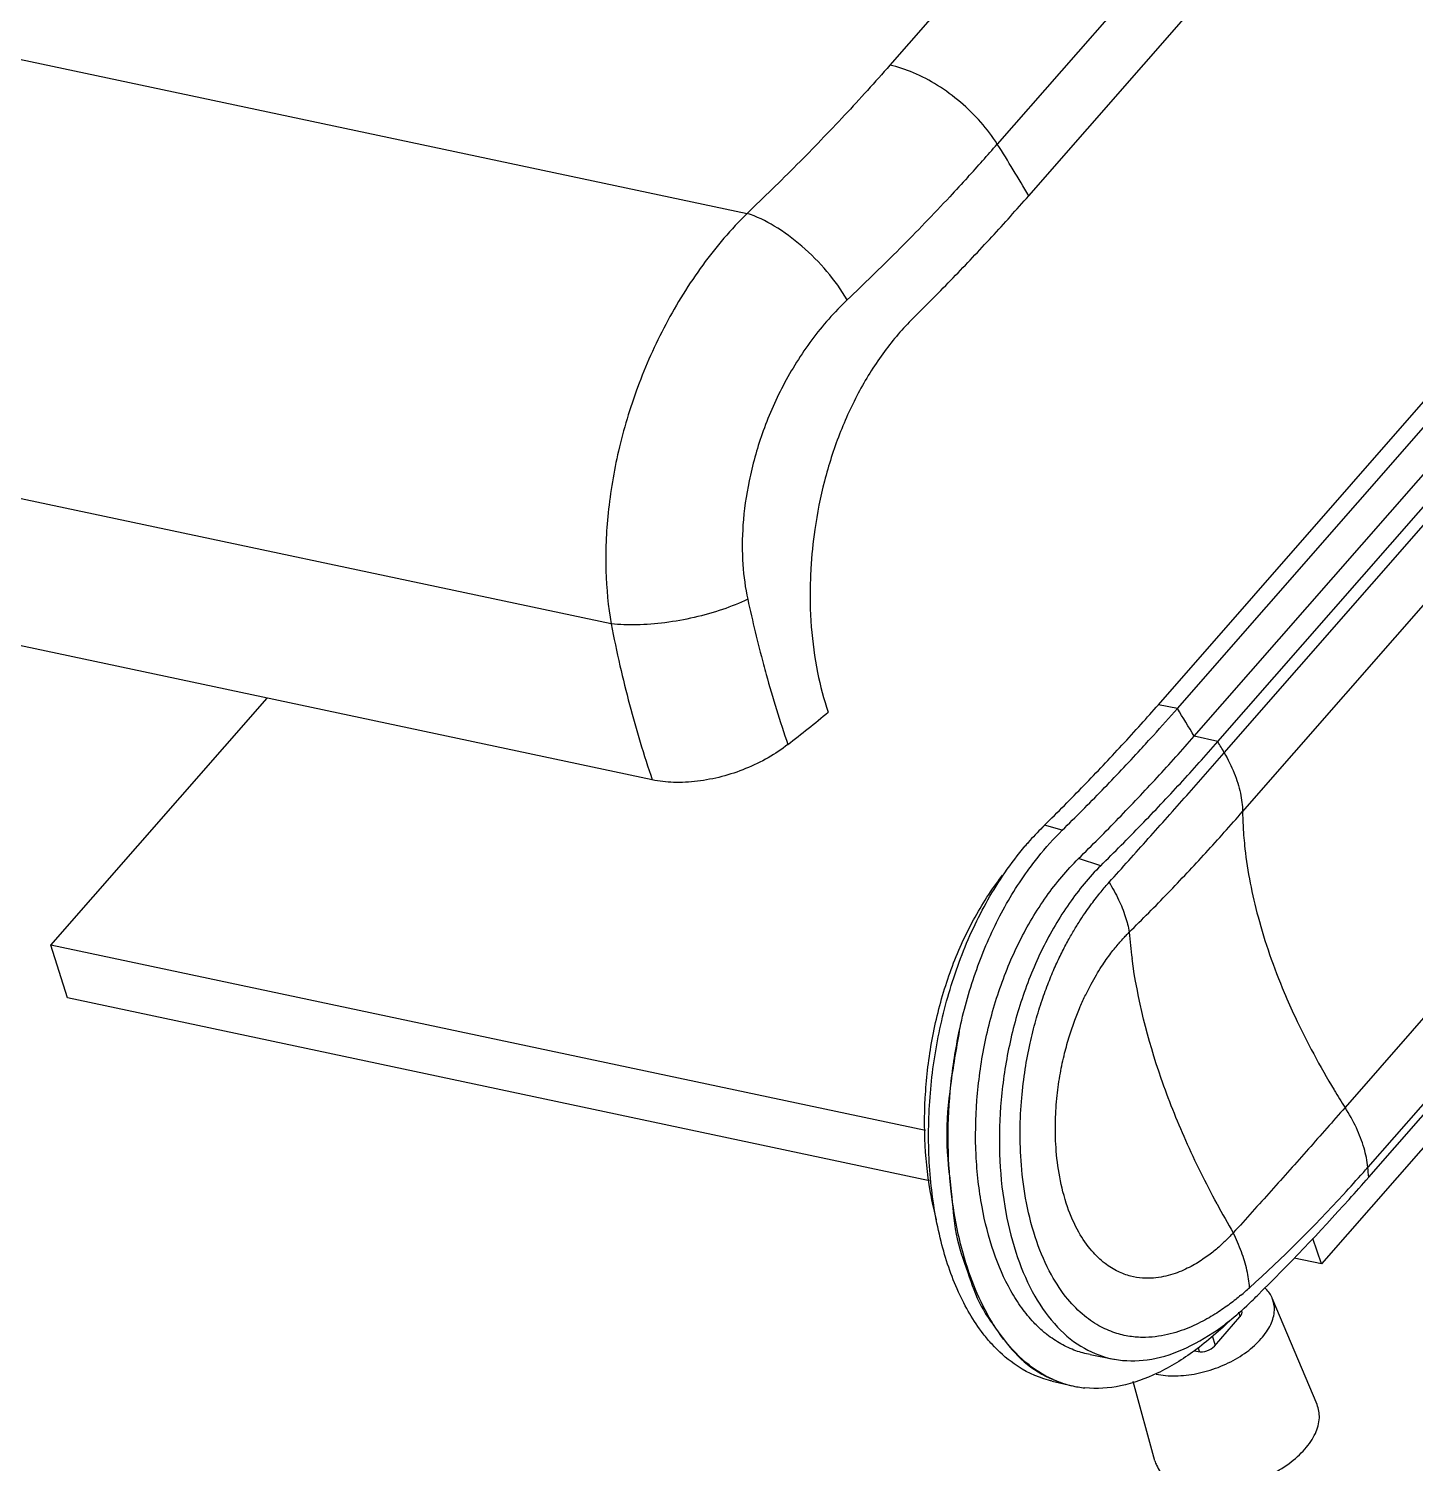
# Model space of a CAD drawing. Header units: millimetres. Extents: x 1786 to 4339, y -2795 to -1928.
# Drawn here: x 3436.51 to 3479.31, y -2660.64 to -2616.36 of the extents above; entities that cross this region are included whole.
import ezdxf

# ---------------------------------------------------------------- set-up
doc = ezdxf.new("R2010")
doc.units = ezdxf.units.MM

# ---------------------------------------------------------------- blocks, each defined once
blk = doc.blocks.new('*u252')
at = {"color": 7, "linetype": 'Continuous'}
for p, q in [((-4.031, -18.127, 0), (64.433, 60.119, 0)), ((0.517, -35.98, 0), (68.981, 42.266, 0)), ((1.184, -36.111, 0), (69.648, 42.135, 0)), ((1.772, -37.087, 0), (70.236, 41.159, 0)), ((2.604, -37.276, 0), (71.068, 40.97, 0)), ((2.828, -37.666, 0), (71.292, 40.58, 0)), ((3.471, -39.733, 0), (71.936, 38.513, 0)), ((75.528, 28.138, 0), (7.064, -50.107, 0)), ((76.328, 26.039, 0), (7.863, -52.207, 0)), ((7.895, -52.556, 0), (76.359, 25.69, 0)), ((54.393, -0.563, 0), (6.241, -55.594, 0)), ((-83.673, -3.947, 0), (-13.909, -18.744, 0)), ((-5.659, -9.841, 0), (-8.902, -13.548, 0)), ((-0.466, -10.984, 0), (-5.132, -16.317, 0)), ((-18.675, -33.145, 0), (-88.117, -18.417, 0)), ((-10.283, -21.673, 0), (-10.396, -21.78, 0)), ((-17.232, -38.616, 0), (-87.07, -23.804, 0)), ((-38.324, -44.41, 0), (-30.746, -35.75, 0)), ((1.184, -36.111, 0), (0.517, -35.98, 0)), ((2.604, -37.276, 0), (1.772, -37.087, 0)), ((-2.854, -40.386, 0), (-3.477, -40.208, 0)), ((-1.506, -41.627, 0), (-2.284, -41.38, 0)), ((-7.655, -50.914, 0), (-38.324, -44.41, 0)), ((-37.744, -46.266, 0), (-38.324, -44.41, 0)), ((-7.512, -52.677, 0), (-37.744, -46.266, 0)), ((6.241, -55.594, 0), (5.933, -54.705, 0)), ((6.241, -55.594, 0), (5.285, -55.392, 0)), ((6.082, -60.533, 0), (4.512, -56.798, 0)), ((3.326, -57.283, 0), (3.382, -57.452, 0)), ((2.482, -58.479, 0), (3.379, -57.453, 0)), ((2.398, -58.117, 0), (2.512, -58.444, 0)), ((-1.875, -58.78, 0), (-1.045, -58.938, 0)), ((1.784, -58.643, 0), (1.914, -58.67, 0)), ((1.909, -58.536, 0), (1.951, -58.657, 0)), ((-3.206, -59.71, 0), (-2.539, -59.866, 0)), ((0.394, -62.503, 0), (-0.371, -59.724, 0))]:
    blk.add_line(p, q, dxfattribs=at)
for centre, radius, start, end in [((-62.403, 33.8, 0), 76.103, 317.64018, 318.81105), ((-50.999, -45.467, 0), 54.346, 30.2036, 32.4368), ((34.163, -21.878, 0), 49.162, 192.2195, 194.9599), ((-55.225, 12.796, 0), 74.07, 318.10354, 318.81315), ((-55.382, 13.387, 0), 75.164, 317.84757, 318.81211), ((-43.609, -63.772, 0), 52.645, 30.4562, 31.6961), ((-75.481, 42.774, 0), 101.949, 308.16977, 309.18906), ((-42.629, -63.575, 0), 52.322, 29.6815, 30.1743), ((15.908, -39.582, 0), 12.438, 180.6935, 183.1551), ((6.206, -50.198, 0), 13.912, 134.1073, 134.5052), ((3.811, -47.638, 0), 10.408, 134.9797, 139.0596), ((4.239, -48.017, 0), 10.98, 139.0314, 139.8497), ((18.056, -42.39, 0), 18.631, 184.8425, 187.685), ((32.622, -33.844, 0), 30.294, 211.1105, 212.4694), ((-30.331, -18.804, 0), 50.74, 318.5608, 318.8288), ((-16.728, -54.595, 0), 24.707, 4.7343, 5.547), ((-30.496, -18.658, 0), 50.96, 317.3923, 318.5601), ((-49.523, -2.314, 0), 76.296, 318.03345, 318.81289), ((-30.834, -18.344, 0), 51.422, 312.2111, 317.3901), ((-53.253, 1.106, 0), 81.356, 314.71779, 317.99971), ((35.653, -35.646, 0), 37.586, 208.3458, 210.1245), ((-2.945, -49.093, 0), 9.909, 309.877, 312.2244), ((-55.954, 3.79, 0), 85.164, 314.54424, 314.73816), ((-3.468, -49.462, 0), 10.394, 309.073, 314.2545), ((-1.439, -55.563, 0), 4.444, 247.0365, 247.231), ((-1.696, -56.307, 0), 3.657, 246.2191, 246.7455), ((-1.686, -56.281, 0), 3.684, 246.759, 256.6262), ((-1.697, -56.334, 0), 3.63, 256.6067, 264.3152)]:
    blk.add_arc(centre, radius, start, end, dxfattribs=at)
for centre, ratio, start_param, end_param in [((3.041, -57.381, 0), 0.586416, -0.798953, -0.009049), ((2.144, -58.407, 0), 0.586505, -2.369754, -0.799034)]:
    blk.add_ellipse(centre, major_axis=(0.401, 0.139), ratio=ratio, start_param=start_param, end_param=end_param, dxfattribs=at)
for points, start_tangent, end_tangent in [([(-8.902, -13.548, 0), (-10.488, -15.301, 0), (-12.158, -17.035, 0), (-13.909, -18.744, 0)], (-0.658501, -0.75258), (-0.726044, -0.687648)), ([(-5.132, -16.317, 0), (-5.712, -15.548, 0), (-6.427, -14.846, 0), (-7.231, -14.255, 0), (-8.074, -13.813, 0), (-8.902, -13.548, 0)], (-0.536208, 0.844086), (-0.97824, 0.207477)), ([(-6.168, -17.477, 0), (-6.799, -18.161, 0), (-8.555, -19.983, 0), (-10.283, -21.673, 0)], (-0.673742, -0.738967), (-0.724819, -0.68894)), ([(-8.083, -22.421, 0), (-6.679, -21.003, 0), (-5.328, -19.572, 0), (-4.031, -18.127, 0)], (0.712047, 0.702132), (0.658501, 0.75258)), ([(-13.909, -18.744, 0), (-15.463, -20.558, 0), (-16.76, -22.638, 0), (-17.748, -24.848, 0), (-18.418, -27.082, 0), (-18.781, -29.251, 0), (-18.859, -31.287, 0), (-18.675, -33.145, 0)], (-0.709736, -0.704468), (0.171832, -0.985126)), ([(-10.396, -21.78, 0), (-11.106, -20.787, 0), (-11.987, -19.895, 0), (-12.953, -19.191, 0), (-13.909, -18.744, 0)], (-0.509824, 0.860279), (-0.950294, 0.311354)), ([(-10.396, -21.78, 0), (-11.637, -23.183, 0), (-12.646, -24.795, 0), (-13.378, -26.479, 0), (-13.838, -28.133, 0), (-14.052, -29.678, 0), (-14.055, -31.066, 0), (-13.886, -32.284, 0)], (-0.725981, -0.687715), (0.212085, -0.977251)), ([(-8.083, -22.421, 0), (-9.092, -23.592, 0), (-9.962, -24.965, 0), (-10.667, -26.496, 0), (-11.194, -28.137, 0), (-11.535, -29.837, 0), (-11.673, -31.209, 0)], (-0.712047, -0.702132), (-0.057546, -0.998343)), ([(-11.673, -31.209, 0), (-11.69, -31.556, 0), (-11.656, -33.252, 0), (-11.436, -34.853, 0), (-11.061, -36.243, 0)], (-0.057546, -0.998343), (0.327214, -0.94495)), ([(-13.886, -32.284, 0), (-14.771, -32.639, 0), (-15.761, -32.919, 0), (-16.788, -33.103, 0), (-17.782, -33.18, 0), (-18.675, -33.145, 0)], (-0.903353, -0.428897), (-0.993786, 0.111304)), ([(-18.675, -33.145, 0), (-18.366, -34.612, 0), (-18.031, -35.976, 0), (-17.658, -37.296, 0), (-17.232, -38.616, 0)], (0.190511, -0.981685), (0.327213, -0.94495)), ([(-13.333, -34.569, 0), (-13.239, -34.916, 0), (-12.88, -36.146, 0), (-12.477, -37.377, 0)], (0.258581, -0.96599), (0.327213, -0.944951)), ([(-3.477, -40.208, 0), (-2.092, -38.813, 0), (-0.761, -37.403, 0), (-0.091, -36.667, 0)], (0.712708, 0.701461), (0.667771, 0.744367)), ([(-2.854, -40.386, 0), (-1.454, -38.975, 0), (-0.108, -37.55, 0), (0.342, -37.056, 0)], (0.712708, 0.701461), (0.671076, 0.741388)), ([(-2.284, -41.38, 0), (-0.878, -39.963, 0), (0.474, -38.532, 0), (1.772, -37.087, 0)], (0.712708, 0.701461), (0.658501, 0.75258)), ([(-12.477, -37.377, 0), (-13.165, -37.839, 0), (-13.959, -38.224, 0), (-14.798, -38.503, 0), (-15.651, -38.665, 0), (-16.484, -38.704, 0), (-17.232, -38.616, 0)], (-0.786159, -0.618025), (-0.97824, 0.207477)), ([(-1.506, -41.627, 0), (-0.081, -40.191, 0), (1.289, -38.74, 0), (2.604, -37.276, 0)], (0.712708, 0.701461), (0.658501, 0.75258)), ([(-1.21, -42.211, 0), (0.164, -40.679, 0), (1.511, -39.163, 0), (2.828, -37.667, 0)], (0.669079, 0.743191), (0.658808, 0.752311)), ([(2.828, -37.666, 0), (3.177, -38.384, 0), (3.393, -39.081, 0), (3.471, -39.733, 0)], (0.495233, -0.86876), (0.011608, -0.999933)), ([(-0.508, -43.963, 0), (0.856, -42.585, 0), (2.181, -41.173, 0), (3.471, -39.732, 0)], (0.713698, 0.700454), (0.658369, 0.752695)), ([(-3.701, -41.323, 0), (-2.854, -40.386, 0)], (0.62567, 0.780088), (0.714679, 0.699453)), ([(3.489, -40.267, 0), (3.553, -41.032, 0), (4.014, -43.424, 0)], (0.054678, -0.998504), (0.259347, -0.965784)), ([(-5.317, -58.416, 0), (-5.624, -58.05, 0), (-6.492, -56.583, 0), (-7.103, -54.814, 0), (-7.462, -52.733, 0), (-7.531, -50.466, 0), (-7.304, -48.191, 0), (-6.791, -45.971, 0), (-5.973, -43.818, 0), (-4.866, -41.875, 0), (-4.153, -40.937, 0)], (-0.674247, 0.738506), (0.644811, 0.764342)), ([(-6.465, -47.429, 0), (-5.898, -45.386, 0), (-5.098, -43.501, 0), (-4.076, -41.818, 0), (-3.701, -41.323, 0)], (0.206958, 0.97835), (0.62567, 0.780088)), ([(-3.513, -57.974, 0), (-3.851, -57.652, 0), (-4.274, -57.137, 0), (-4.653, -56.546, 0), (-5.258, -55.184, 0), (-5.669, -53.591, 0), (-5.8, -52.702, 0), (-5.876, -51.771, 0), (-5.846, -49.855, 0), (-5.582, -47.926, 0), (-5.08, -46.046, 0), (-4.351, -44.285, 0), (-3.408, -42.709, 0), (-2.284, -41.38, 0)], (-0.759992, 0.649933), (0.712708, 0.70146)), ([(-1.506, -41.627, 0), (-2.609, -42.952, 0), (-3.543, -44.533, 0), (-4.265, -46.297, 0), (-4.758, -48.17, 0), (-5.016, -50.08, 0), (-5.042, -51.977, 0), (-4.833, -53.791, 0), (-4.42, -55.376, 0), (-3.815, -56.724, 0), (-3.017, -57.815, 0), (-2.078, -58.558, 0), (-1.045, -58.938, 0)], (-0.70547, -0.70874), (0.982343, -0.187091)), ([(-7.266, -54.046, 0), (-7.443, -53.258, 0), (-7.66, -51.444, 0), (-7.644, -49.534, 0), (-7.394, -47.606, 0), (-6.905, -45.718, 0), (-6.182, -43.943, 0), (-5.235, -42.349, 0), (-4.951, -41.962, 0)], (-0.252623, 0.967565), (0.609535, 0.792759)), ([(3.408, -56.697, 0), (3.228, -56.844, 0), (3.028, -56.998, 0), (2.807, -57.157, 0), (2.563, -57.32, 0), (2.294, -57.484, 0), (1.998, -57.646, 0), (1.673, -57.799, 0), (1.319, -57.938, 0), (0.935, -58.054, 0), (0.519, -58.137, 0), (0.068, -58.174, 0), (-0.42, -58.148, 0), (-0.943, -58.035, 0), (-1.496, -57.805, 0), (-2.073, -57.42, 0), (-2.658, -56.835, 0), (-3.234, -55.979, 0), (-3.747, -54.812, 0), (-4.107, -53.459, 0), (-4.287, -52.129, 0), (-4.33, -50.901, 0), (-4.276, -49.776, 0), (-4.153, -48.764, 0), (-3.983, -47.859, 0), (-3.782, -47.056, 0), (-3.563, -46.348, 0), (-3.334, -45.723, 0), (-3.102, -45.17, 0), (-2.87, -44.679, 0), (-2.642, -44.244, 0), (-2.423, -43.862, 0), (-2.213, -43.526, 0), (-2.015, -43.231, 0), (-1.829, -42.971, 0), (-1.655, -42.742, 0), (-1.494, -42.541, 0), (-1.346, -42.365, 0), (-1.21, -42.211, 0)], (-0.76762, -0.640905), (0.66907, 0.7432)), ([(-1.21, -42.211, 0), (-0.879, -42.821, 0), (-0.643, -43.41, 0), (-0.508, -43.963, 0)], (0.521253, -0.853402), (0.154165, -0.988045)), ([(4.014, -43.424, 0), (4.419, -44.74, 0), (4.933, -46.079, 0)], (0.259347, -0.965784), (0.388269, -0.921546)), ([(3.144, -54.509, 0), (3.037, -54.621, 0), (2.918, -54.741, 0), (2.783, -54.869, 0), (2.633, -55.004, 0), (2.467, -55.144, 0), (2.282, -55.288, 0), (2.077, -55.434, 0), (1.85, -55.579, 0), (1.599, -55.718, 0), (1.324, -55.846, 0), (1.025, -55.957, 0), (0.699, -56.042, 0), (0.344, -56.092, 0), (-0.042, -56.093, 0), (-0.456, -56.025, 0), (-0.895, -55.865, 0), (-1.353, -55.582, 0), (-1.817, -55.142, 0), (-2.271, -54.489, 0), (-2.672, -53.59, 0), (-2.945, -52.544, 0), (-3.073, -51.513, 0), (-3.092, -50.562, 0), (-3.033, -49.69, 0), (-2.921, -48.907, 0), (-2.771, -48.209, 0), (-2.599, -47.592, 0), (-2.415, -47.05, 0), (-2.224, -46.573, 0), (-2.032, -46.153, 0), (-1.842, -45.781, 0), (-1.656, -45.455, 0), (-1.478, -45.169, 0), (-1.309, -44.92, 0), (-1.149, -44.702, 0), (-1, -44.512, 0), (-0.861, -44.345, 0), (-0.733, -44.199, 0), (-0.615, -44.073, 0), (-0.508, -43.963, 0)], (-0.682147, -0.731215), (0.706507, 0.707706)), ([(2.574, -53.491, 0), (1.477, -51.264, 0), (0.615, -49.087, 0), (-0.407, -44.882, 0)], (-0.474508, 0.880251), (-0.133623, 0.991032)), ([(4.933, -46.079, 0), (5.311, -46.929, 0), (6.685, -49.496, 0)], (0.388269, -0.921546), (0.516662, -0.856189)), ([(-6.465, -47.429, 0), (-6.772, -49.321, 0), (-6.907, -51.213, 0), (-6.749, -53.052, 0)], (-0.176301, -0.984336), (0.113867, -0.993496)), ([(-6.749, -53.052, 0), (-6.855, -51.204, 0), (-6.76, -49.312, 0), (-6.465, -47.429, 0)], (-0.113867, 0.993496), (0.2075, 0.978235)), ([(7.064, -50.108, 0), (5.78, -51.565, 0), (4.473, -53.031, 0), (3.144, -54.509, 0)], (-0.659126, -0.752033), (-0.670375, -0.742023)), ([(7.863, -52.207, 0), (7.73, -51.535, 0), (7.461, -50.827, 0), (7.064, -50.108, 0)], (-0.096721, 0.995312), (-0.536914, 0.843637)), ([(-6.749, -53.052, 0), (-6.578, -54.551, 0), (-6.17, -55.901, 0), (-5.696, -57.077, 0), (-5.008, -58.103, 0)], (0.113867, -0.993496), (0.589539, -0.80774)), ([(-5.008, -58.103, 0), (-5.63, -57.075, 0), (-6.127, -55.888, 0), (-6.5, -54.552, 0), (-6.749, -53.052, 0)], (-0.589539, 0.80774), (-0.113867, 0.993496)), ([(3.714, -56.431, 0), (3.623, -55.82, 0), (3.431, -55.174, 0), (3.144, -54.509, 0)], (-0.06868, 0.997639), (-0.444952, 0.895554)), ([(4.125, -58.219, 0), (4.458, -57.719, 0), (4.586, -57.222, 0), (4.511, -56.797, 0)], (0.658501, 0.75258), (-0.384669, 0.923055)), ([(4.511, -56.797, 0), (4.499, -56.768, 0), (4.252, -56.436, 0)], (-0.384669, 0.923055), (-0.735783, 0.677218)), ([(3.083, -57.531, 0), (1.786, -58.642, 0), (0.48, -59.431, 0), (-0.808, -59.874, 0), (-2.057, -59.947, 0)], (-0.711598, -0.702587), (-0.995017, 0.099703)), ([(-1.045, -58.938, 0), (-1.023, -58.942, 0), (0.126, -58.96, 0), (1.337, -58.614, 0), (2.574, -57.916, 0), (3.083, -57.532, 0)], (0.982343, -0.187091), (0.777169, 0.629292)), ([(-5.008, -58.103, 0), (-4.186, -59.036, 0), (-3.172, -59.655, 0)], (0.589539, -0.80774), (0.920753, -0.390145)), ([(-3.17, -59.653, 0), (-4.13, -59.052, 0), (-5.008, -58.103, 0)], (-0.915096, 0.403236), (-0.589539, 0.80774)), ([(-1.875, -58.78, 0), (-2.378, -58.643, 0), (-2.899, -58.404, 0), (-3.391, -58.074, 0), (-3.513, -57.974, 0)], (-0.98244, 0.186581), (-0.759992, 0.649933)), ([(0.441, -59.463, 0), (0.768, -59.511, 0), (1.486, -59.501, 0), (2.24, -59.35, 0), (2.97, -59.069, 0), (3.616, -58.682, 0), (4.125, -58.219, 0)], (0.97827, -0.207336), (0.658501, 0.75258)), ([(-3.206, -59.709, 0), (-3.334, -59.677, 0), (-4.546, -59.101, 0), (-5.317, -58.416, 0)], (-0.973992, 0.226582), (-0.674247, 0.738506)), ([(-3.159, -59.661, 0), (-2.531, -59.868, 0)], (0.922072, -0.387017), (0.972845, -0.231459)), ([(5.659, -62.09, 0), (6.023, -61.543, 0), (6.163, -60.998, 0), (6.082, -60.533, 0)], (0.658501, 0.75258), (-0.384669, 0.923055)), ([(0.395, -62.503, 0), (0.452, -62.662, 0), (0.775, -63.072, 0), (1.299, -63.361, 0), (1.982, -63.505, 0), (2.768, -63.494, 0), (3.594, -63.328, 0), (4.394, -63.021, 0), (5.101, -62.597, 0), (5.659, -62.09, 0)], (0.262345, -0.964974), (0.658501, 0.75258))]:
    blk.add_spline(points, degree=3, dxfattribs=dict(at, start_tangent=start_tangent, end_tangent=end_tangent))
blk = doc.blocks.new('*u269')
at = {"xscale": 0.8800000000001091, "yscale": 0.8800000000001091, "zscale": 0.88}
blk.add_blockref('*u252', (-101.251, 189.606), dxfattribs=at)

msp = doc.modelspace()

# ---------------------------------------------------------------- block references
msp.add_blockref('*u269', (3572.178, -2795.168))

doc.saveas('drawing.dxf')
